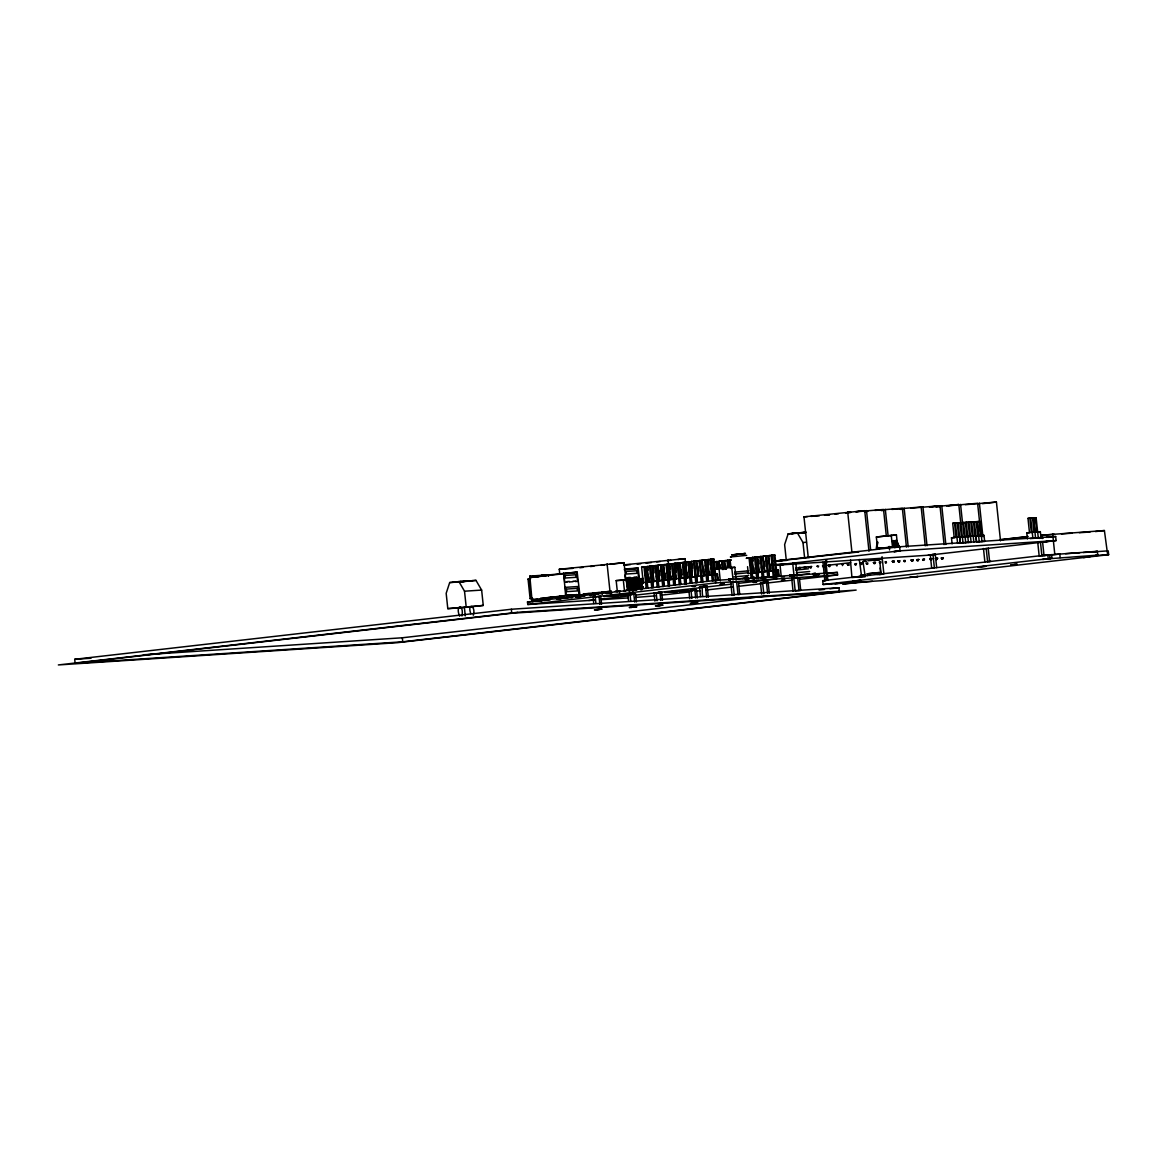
<?xml version="1.0" encoding="UTF-8"?>
<svg xmlns="http://www.w3.org/2000/svg" width="1167" height="1167" viewBox="0 0 1167 1167"><rect width="100%" height="100%" fill="white"/><g stroke="black" fill="none" stroke-linecap="round" stroke-linejoin="round"><path stroke-width="1.5" d="M826.659 560.277L826.294 565.441L850.655 562.669L850.553 560M876.359 548.519C880.852 532.677 873.208 551.612 878.401 548.359M466.567 607.336L483.255 605.425L481.635 590.079L475.976 580.378L449.689 582.552L446.173 593.303L447.792 608.649L464.889 607.526M541.678 599.882L532.371 600.494L531.962 599.75L529.891 576.834L577.169 572.078L580.087 596.6M565.587 594.907L563.617 572.968M624.33 569.759L624.593 568.971L638.145 568.081L640.712 589.773L641.938 589.641L641.529 586.841L640.42 586.972L641.996 586.855M805.886 532.225L788.148 533.844L784.632 544.595L786.252 559.941L809.738 557.49M628.575 601.165L627.904 594.776L635.563 593.974L636.409 601.968M635.563 593.974L629.699 594.587M879.743 561.196L881.129 574.383L883.579 574.004M764.75 577.577L766.019 577.475L764.093 577.636M828.847 573.274C820.532 574.12 831.502 572.997 827.491 573.362M543.749 598.029L546.477 598.263M547.556 598.292L552.75 597.198M566.52 595.622L569.044 595.33L566.578 596.104M765.319 577.548L766.121 577.461M745.407 553.479L731.826 554.909L745.407 553.479L734.816 554.69M746.72 555.332L730.382 556.98L731.286 556.98M747.449 572.807L734.51 574.033M748.689 575.521L733.985 576.921M808.425 568.796L795.5 570.036M809.665 571.509L796.361 572.734M799.512 532.75L791.62 533.567L798.709 532.75M459.623 616.22C454.751 604.652 464.32 603.85 461.928 615.986M465.268 615.855L464.364 607.161L466.275 606.971M470.826 613.74C466.727 602.478 476.326 605.352 473.306 615.228M606.286 593.419L610.195 593.142M603.645 596.454L608.926 596.001L606.446 596.249M606.49 595.987L609.043 595.724L606.519 595.987M609.262 595.812L613.2 595.52M611.668 595.812L609.13 596.089L611.683 595.826M612.019 595.622L619.983 595.01M614.411 595.651L611.989 595.885L617.168 595.462M614.717 595.447L616.074 595.287M614.644 595.724L618.568 595.447M622.624 595.112L621.325 595.258M633.491 594.163L629.888 594.587L633.783 594.163L634.717 602.084M670.004 591.713C662.55 592.442 677.633 591.086 670.369 591.8M668.72 592.092C664.519 592.544 677.312 591.392 670.179 592.063M674.336 591.45L678.246 591.173M734.933 579.43L735.939 579.386M702.651 596.177C701.425 590.152 703.876 584.536 699.514 586.884L700.521 596.468M680.945 590.998L678.406 591.261L683.643 590.823M680.842 591.29C673.199 592.121 694.394 589.86 686.575 590.735M734.699 582.041L736.61 581.881L738.04 594.587L739.732 594.484L738.39 581.691L733.27 582.202M830.452 565.309L828.234 565.528L829.591 565.412M763.349 582.596L764.064 582.479M769.316 593.274L768.149 582.085L764.181 582.537M768.149 582.085L760.49 582.873L761.657 594.061M861.188 563.34L860.108 563.442L862.413 563.194M865.856 563.063L867.752 562.873M794.056 578.278L794.246 578.205M817.6 574.5L818.811 574.368M930.405 559.824L931.558 559.708L930.551 559.824M936.051 559.46L937.189 559.343L936.197 559.445M865.199 576.279L862.953 561.444L865.899 561.021M917.933 576.498L914.403 576.936M696.013 591.071L695.401 591.086M1083.326 552.516L1108.242 550.853L1108.65 554.69L1095.098 555.58L1097.753 555.142L1097.345 551.305L1094.019 551.816M646.766 582.202L641.296 582.756L643.192 582.625M647.218 582.056L647.86 588.183L646.212 588.372L645.57 582.245L655.387 581.21M645.716 582.362L648.706 581.997L646.795 582.114M657.736 565.499L659.311 580.83L651.098 581.647L649.508 566.301L650.661 566.228L652.951 587.628L651.726 587.745L651.069 581.604L655.431 581.239L653.783 581.429L652.63 565.951L659.282 565.236M657.809 580.86L665.219 580.101L663.629 564.682L669.887 564.157L670.427 569.263M686.765 565.674L686.415 562.261L680.157 562.786L681.791 578.132L674.745 578.89L675.401 585.032L673.738 585.221L671.536 563.778L675.401 563.53L669.143 564.055L670.777 579.386L671.9 579.313L662.112 580.378L660.522 565.047L661.674 564.959L663.965 586.359L662.739 586.49L662.083 580.349M665.219 580.101L662.229 580.466M678.625 578.496L677.05 563.15L680.901 562.888L674.643 563.428L676.291 578.759L667.612 579.751L666.036 564.405L669.887 564.157M673.49 579.211L676.233 578.847M680.259 578.263L678.611 578.453L679.252 584.594L680.901 584.404L680.259 578.263L687.246 577.577L684.256 577.942M681.732 578.205L682.549 578.161M685.35 577.709L693.563 576.892M691.272 577.009L689.624 577.198L690.266 583.325L691.914 583.135L691.272 577.009L698.26 576.308L696.276 561.079L697.822 560.816M708.836 559.562L702.184 560.262L703.818 575.608L696.349 576.44L697.005 582.581L695.765 582.698L693.563 561.254L694.715 561.181L696.32 576.513L695.153 576.6M702.286 575.739L700.623 575.929L701.279 582.07L702.928 581.881L702.286 575.739L710.499 574.937L709.317 574.966L707.683 559.635L713.941 559.11L716.232 580.51L718.128 580.378L717.486 574.237L714.35 574.485L712.789 559.183M703.336 560.189L701.775 560.437L703.759 575.681M707.362 575.171L714.773 574.427L715.648 582.96L837.614 574.952L837.337 572.399L715.386 580.407L527.484 601.939L527.761 604.506L594.12 600.144M714.773 574.427L715.561 574.441M712.03 574.791L717.486 574.237M658.465 587.001L656.175 565.601L655.023 565.674L657.225 587.118L658.874 586.928L658.232 580.787M663.965 586.359L663.746 580.159M667.597 579.722L668.239 585.849L669.464 585.732L669.245 579.532M686.415 562.261L682.549 562.509L684.752 583.967L686.415 583.777L685.758 577.636M760.053 572.253L748.032 573.478M757.339 572.443L764.735 571.684L763.16 556.265L766.704 555.915L768.995 577.315M697.005 582.581L696.772 576.367M762.839 571.801L770.249 571.057L768.265 555.813L769.812 555.55M764.312 556.192L762.751 556.44L764.735 571.684M768.353 571.174L775.749 570.415L773.765 555.186L774.917 555.098L777.207 576.498L779.104 576.381L778.462 570.24L775.326 570.488L776.536 570.444M708.019 581.312L705.729 559.912L704.576 559.985L706.779 581.429L708.427 581.239L707.785 575.112M772.758 570.78L778.462 570.24M718.128 580.378L717.063 574.31M763.481 577.942L761.205 556.542L760.053 556.615L762.255 578.059L766.471 577.577M775.486 572.02L776.391 576.556L770.701 577.096M826.849 573.493L825.828 573.551M819.322 574.383L818.446 574.412M815.966 574.675L816.71 574.572L815.514 574.689M565.076 595.622L562.611 596.395L564.128 595.724M747.42 571.013L748.762 570.794L734.772 572.122M808.395 567.016L811.765 566.52L799.614 567.673M807.943 574.091L809.052 573.901L796.259 575.156M803.144 532.765L805.361 532.327L800.489 532.765M608.751 593.157L606.432 593.39M609.057 593.23L611.552 592.982L610.356 593.084M617.445 595.535L619.91 595.272M856.563 563.603L854.74 563.792M662.55 600.305L661.704 592.325L656.19 592.821L659.924 592.5L654.06 593.113L654.891 601.107M862.223 563.223L861.334 563.282M704.182 586.418L703.205 586.534M669.843 592.019L668.545 592.165M683.599 591.115L681.134 591.363M794.406 575.594L793.239 575.754L795.15 575.594M796.915 575.389L796.375 575.389M903.681 560.554L905.14 560.437M763.174 582.625L763.904 582.552C759.075 583.033 767.857 582.041 764.56 582.479M596.556 609.612L594.411 609.903L602.07 609.101L596.235 609.728L598.117 609.553M599.94 609.349L598.379 609.451M634.775 607L631.07 607.38L636.905 606.767L629.261 607.555L631.391 607.263M729.886 567.614L731.738 567.352L733.08 580.13M816.681 574.572L816.477 574.587M601.574 604.316L600.728 596.322L593.069 597.125L593.74 603.514M627.904 594.776L633.871 594.091M732.876 582.202L730.746 582.493L732.088 595.272L734.218 594.995L732.876 582.202L736.698 581.808L733.664 582.158M705.028 586.374L707.158 586.082L708.34 597.271M661.704 592.325L654.06 593.113M689.726 598.759L688.895 590.765L691.024 590.487L696.539 589.977L697.385 597.971M696.539 589.977L688.895 590.765M760.49 582.873L766.442 582.187L767.623 593.376M793.064 591.275L791.722 578.482L797.674 577.811L799.016 590.59L800.722 590.473L799.38 577.694M882.019 559.183L880.691 559.343L882.062 559.401M798.593 532.983L797.207 533.188L799.016 533.056M459.419 581.779L472.65 580.67L465.866 581.312M799.993 567.322L798.87 567.454M805.638 566.958L804.238 567.104M818.738 566.097L816.827 566.272L817.615 566.214M843.201 564.492L842.078 564.609M848.934 564.113L847.038 564.288L847.811 564.23M735.283 579.153L748.062 577.898L742.577 578.613M885.053 561.765L886.322 561.677M796.973 575.375L794.377 575.594M1049.075 554.952L1050.431 554.748L1048.579 554.879M913.703 576.863L909.822 577.329L917.933 576.483M778.622 560.685L776.901 560.933L777.835 560.889M779.045 564.755L777.324 565.003L784.983 564.186L777.382 565.003L784.91 564.215L779.95 564.653M544.405 576.046L544.318 575.273L533.64 576.542L533.713 577.3M541.459 575.929L548.811 575.068M535.434 577.096L538.891 576.688M632.076 590.021L633.958 589.846L632.777 589.846M632.339 592.588L633.666 592.486M658.917 592.646L659.866 592.515L658.013 592.661M693.329 588.576L694.642 588.489M803.975 532.531L802.079 532.75M804.326 532.604L806.222 532.385M458.981 581.72L461.257 581.414L457.449 581.735M465.516 581.239L460.542 581.779M778.199 560.743L784.545 560.131L780.971 560.437M894.185 547.454L900.355 546.885L896.971 547.133M795.748 568.125L797.557 567.906M874.477 560.393L879.247 559.766L875.863 559.97M837.308 564.886L836.156 565.003M703.905 586.447C708.413 585.907 699.558 586.928 703.088 586.476M764.881 582.435L765.669 582.362M858.766 551.962L808.25 557.418L803.975 516.835L864.718 510.694L868.992 551.291M824.515 515.303L829.752 514.705L826.294 515.187M835.003 514.107L838.489 513.699M855.98 511.7L864.718 510.694M856.009 511.788L883.536 509.468L886.322 535.93M864.309 511.671L867.825 511.35M874.798 510.46L902.354 508.228L906.438 547.06M881.377 510.635L884.863 510.227M891.865 509.425L921.171 506.989L925.241 545.82M900.195 509.395L903.71 509.075M910.683 508.199L939.989 505.763L944.059 544.581M929.486 506.959L939.989 505.763M929.53 507.047L958.793 504.523L960.835 523.939M936.065 507.134L939.566 506.726M946.554 505.924L958.793 504.523M948.333 505.807L977.61 503.283L980.586 531.525M965.372 504.698L996.428 502.058L1000.513 540.875M982.439 503.663L996.428 502.058M955.102 537.447L954.198 537.506L952.71 523.297L955.423 523.035L957.582 543.238L971.119 542.349L968.975 522.145L968.085 522.203L969.573 536.412L967.749 536.616M963.008 542.888L960.849 522.685L955.423 523.122L956.313 523.064M972.578 521.999L960.835 522.772L961.739 522.714M559.635 572.895L559.256 569.277L624.053 562.684L625.95 580.728M977.99 521.649L968.96 522.232M981.972 541.634L979.813 521.43L973.497 521.853L974.985 536.061M579.766 567.76L583.31 567.352M590.4 566.549L593.945 566.141M601.034 565.324L604.564 564.916M609.889 564.317L624.053 562.684M475.976 580.378L461.665 581.764M1027.412 538.921L1026.77 532.838L1029.469 532.663L1027.996 518.367L1030.709 518.09L1032.197 532.385M623.776 564.872L685.044 558.687L685.423 562.29M1038.294 537.943L1036.136 517.74L1030.709 518.177L1031.599 518.119M529.964 577.65L529.803 576.119L530.795 576.775M637.197 564.172L640.741 563.763M646.066 563.15L651.376 562.538M656.685 561.925L660.23 561.531M667.32 560.714L670.865 560.306M677.954 559.489L685.044 558.687M541.546 575.346L542.538 576.002M876.344 536.995L896.431 534.938L897.642 546.448L882.733 548.154L877.555 548.49L876.344 536.995L896.431 534.938M529.628 577.621L563.355 573.756M567.191 582.07L564.697 582.245L564.04 573.712M564.74 573.508L577.169 572.078M563.807 573.741L576.921 572.866M528.053 579.065L528.972 578.963L531.029 598.511L530.11 598.627L528.053 579.065L530.445 578.861L530.314 577.577M529.526 578.963L530.445 578.861M643.25 582.552L641.617 567.206L648.269 566.506M653.783 565.864L647.116 566.578L648.764 581.91L649.888 581.837L648.283 582.07L646.722 566.754M660.843 565.134L664.388 564.784L658.13 565.309L659.763 580.655M688.428 577.417L687.305 577.49L685.656 562.158L689.201 561.808L691.491 583.208M693.986 576.819L692.323 577.009L691.17 561.531L696.276 561.079M701.775 560.437L696.67 560.889L698.318 576.235M653.374 566.053L649.829 566.403M658.888 565.412L655.329 565.762L655.694 569.175M689.522 561.91L691.914 561.633L690.762 561.706L692.352 577.052L693.534 576.965M697.428 561.006L693.884 561.356L694.248 564.755M702.928 560.364L699.383 560.714M713.941 559.11L710.397 559.46M625.016 569.715L637.897 568.869M631.055 568.898L638.145 568.081M714.146 567.06L713.606 561.94L717.151 561.59L717.865 568.417M723.555 569.481L722.65 560.962L719.105 561.312L719.835 568.125M725.524 569.204L724.619 560.685L728.164 560.335L728.879 567.147M751.081 577.796L750.6 573.187L754.903 572.793L753.313 573.012L752.146 557.52L755.691 557.17L757.981 578.569M761.205 556.542L757.646 556.892L759.294 572.224L760.417 572.166M774.494 576.673L772.204 555.288L768.659 555.638L770.308 570.969M719.864 561.415L716.319 561.765L717.472 561.692M722.183 564.536L721.819 561.137L725.363 560.787L724.211 560.86L725.101 569.379M727.333 560.496L730.878 560.145L729.725 560.233L730.425 567.045M749.345 557.972L752.89 557.622L753.255 561.035M758.404 556.995L754.859 557.345L756.012 557.272M760.724 560.131L760.359 556.717L763.904 556.367M769.418 555.74L765.873 556.09L767.025 556.003M774.917 555.098L771.372 555.448L772.525 555.375M566.899 581.589L569.394 581.414M573.012 581.181L575.491 581.006M952.126 543.866L951.484 537.783L959.653 536.98L960.295 543.063L958.136 522.86L957.246 522.918L958.734 537.126M958.253 537.272L965.08 536.616M965.036 536.762L970.492 536.266M575.316 581.545L577.811 581.37M978.617 535.726L973.176 536.266L975.918 535.901L976.56 541.999L984.656 541.459L984.029 535.376L956.021 537.301L954.533 523.093L955.423 523.035M977.217 536.018L984.029 535.376M877.555 548.49L897.642 546.448M892.259 540.744L894.039 546.623L892.259 540.744L893.718 540.657L896.081 546.462L893.718 540.657M895.118 540.569L896.898 546.433L895.118 540.569L896.592 540.467L898.94 546.273L896.592 540.467M627.89 577.577L630.37 577.402M625.906 578.219L627.934 578.088M633.987 577.184L636.467 577.009M772.16 561.371L899.64 546.769L1055.654 536.528L1056.106 540.584L928.611 555.186L772.583 565.441L772.16 561.371L777.601 561.021M636.292 577.548L638.787 577.373M1026.77 532.838L1040.351 531.671L1040.993 537.768L1030.14 538.614M617.358 591.8L616.176 580.612L626.577 579.576L627.656 589.802L626.052 589.991M726.078 568.139L715.473 568.913M731.301 567.702L734.86 567.293L736.202 580.072M566.126 595.856L565.47 587.337M565.236 587.351L578.351 586.49M772.583 565.441L900.063 550.824L1056.106 540.584M999.856 539.723L1028.171 536.484M1000.805 539.752L1027.354 536.718M1042.233 538.585L1041.883 535.172L1104.405 530.547L1107.643 554.748M667.728 579.839L670.325 579.576L668.735 564.23M706.283 575.419L710.047 575.083L709.696 571.67M1039.928 537.958L1043.546 537.535M1095.419 531.568L1104.405 530.547M1039.505 538.366L1043.094 537.958M1048.477 537.345L1055.654 536.528M531.583 598.525L532.502 598.423L533.407 601.574M753.97 567.848L754.509 572.968L750.731 573.303L749.039 557.884L750.498 557.899M447.792 608.649L483.255 605.425M541.08 600.64L540.846 598.335L548.796 597.46L549.059 600.013L544.522 600.451M550.226 599.882L549.963 597.314L560.218 596.337L555.404 596.891M560.539 598.7L559.649 596.177L567.614 595.301L567.877 597.854M568.344 595.199L570.823 595.024M635.402 590.385L635.111 587.57L636.307 587.439L635.563 578.992M636.686 587.468L640.581 587.161M531.962 599.75L543.764 598.394M553.377 597.154L546.039 598M566.316 595.666L572.195 594.995L572.443 597.3M567.658 595.812L574.66 594.776M537.593 599.24L532.283 599.765L532.488 601.691M541.503 598.802L543.807 598.54M562.611 596.395L560.32 596.658L564.274 596.395M574.441 594.805L576.921 594.63M611.479 593.784L611.216 591.231L583.135 594.003L589.306 593.595M639.02 587.512L643.265 587.22M576.294 597.344L576.075 595.185L573.799 595.885M578.613 595.564C564.945 595.593 588.226 594.514 579.78 595.33M592.398 593.39L599.24 592.603M602.668 592.209L611.216 591.231M630.384 589.014L628.911 589.145L633.593 589.189M632.018 588.795L633.418 588.679L632.018 588.795L632.266 591.129M532.371 600.494L542.495 599.327M584.667 596.22L584.536 594.951L576.717 595.695L576.848 596.964L579.24 596.745L579.109 595.462L579.065 596.76M589.875 594.178L590.006 595.447L589.875 594.178L595.403 593.595L595.535 594.878M616.468 591.231L617.11 591.581L615.33 591.304L617.066 591.158M619.327 591.333L618.174 591.406L618.802 590.91M627.365 579.532L628.444 589.758L635.825 589.043M576.936 595.929L579.591 595.695L579.722 596.964M581.997 595.374L580.597 595.272M581.356 595.418L584.375 595.214L583.529 595.01L583.66 596.293M591.45 594.266L594.601 593.901M630.676 579.313L631.741 589.539L635.811 589.116M541.503 600.48L536.98 600.947L539.665 600.976M559.927 598.744L558.905 598.554L572.457 597.562M728.719 579.095L729.039 580.364L728.719 579.095L731.111 578.876L728.937 579.343L729.74 579.036M558.935 598.802L561.867 598.467M624.287 591.158L625.658 590.998M581.283 596.454C580.816 593.23 582.45 597.781 579.911 596.614L580.728 596.556M590.006 595.447C592.544 596.629 590.91 592.077 591.377 595.287M728.85 580.378C731.417 581.545 729.783 576.994 730.236 580.218M752.248 578.876L752.117 577.592L754.509 577.373L754.641 578.642M747.784 558.074L746.632 558.162L750.191 557.811L752.336 577.84L753.707 577.68M745.275 579.459L748.193 579.503M527.761 604.506L715.648 582.96M760.096 578.263L766.704 577.359M770.949 577.023L776.361 576.396M789.826 576.367L789.694 575.098L791.08 574.937L791.401 576.206M792.218 576.148L792.087 574.864L789.913 575.331L791.299 575.185M813.224 574.864L813.093 573.595L815.485 573.362L815.616 574.645M74.717 659.297L511.336 609.247L838.956 587.745L839.379 591.742L402.746 641.792L75.126 663.294L74.717 659.297L90.997 658.232M588.737 600.494L594.163 599.882M599.575 599.255L628.488 595.943M635.709 595.112L731.461 584.142M738.696 583.31L776.638 578.963L775.486 567.877M814.26 574.806L819.409 574.368M826.615 573.624L837.337 572.399M655.139 595.87L635.373 597.431M660.551 595.258L689.464 591.932M696.684 591.115L700.302 590.692M705.729 590.079L732.818 586.972M738.244 586.345L761.73 583.66M767.157 583.033L792.437 580.13M799.672 579.299L837.614 574.952M75.126 663.294L511.759 613.258L839.379 591.742M867.373 575.608L867.198 573.814L876.825 572.72L879.422 572.545L879.612 574.339L877.015 574.5L876.825 572.72M867.198 573.814L879.422 572.545M860.575 575.667L864.98 575.156M822.691 580.685L1047.835 554.879L1048.229 558.701L823.1 584.507L822.691 580.685L826.484 580.437L826.09 576.819M1060.161 554.048L1044.027 555.623L1042.598 541.999M834.988 583.806L837.979 583.471M859.204 582.143L842.676 584.04L872.42 581.283M1108.65 554.69L882.398 580.626L823.1 584.507M143.497 654.775L402.323 637.78L768.586 595.812M819.103 590.021L824.515 589.393M829.927 588.781L838.956 587.745M456.385 581.852L453.088 582.26L456.91 581.954M1047.835 537.36L1050.927 536.966L1046.347 537.374M817.979 567.177L818.125 567.162M836.797 565.951L836.943 565.937M842.443 565.572L842.589 565.557M609.582 593.434L611.42 593.259L610.224 593.361M923.666 559.226L924.6 559.11L922.586 559.343M1048.185 555.054L1042.262 555.594L1046.113 555.273M548.49 574.995L548.578 575.769L548.49 574.995L535.901 576.381L535.974 577.154M541.999 575.987L549.19 575.2M867.723 560.816L873.981 560.145M779.527 560.583L784.545 560.131L779.002 560.787M596.614 594.12C590.735 594.834 602.697 593.463 596.658 594.207M692.673 590.342L690.704 590.59L692.585 590.429M692.76 590.4L694.759 590.152L690.733 590.575L694.686 590.152L692.848 590.312M880.151 562.056C876.723 562.465 883.492 561.692 880.006 562.115M794.873 575.535L796.419 575.389M615.899 595.345L622.638 594.834M621.471 594.937L618.729 595.374M707.158 586.082L699.514 586.884M799.016 590.59L795.194 590.983L793.852 578.205M714.16 568.679L734.86 567.293M775.151 564.682L779.95 564.186L781.292 576.965L784.487 576.761M1046.566 555.069L1097.345 551.305M1046.959 558.905L1097.753 555.142M1046.522 559.11L1042.656 559.431L1050.825 558.585L1048.973 558.716M896.475 547.338L894.593 547.527M779.483 560.729L780.475 560.641M897.394 551.189C908.262 550.24 886.03 552.341 896.898 551.393M1047.266 541.532C1036.5 542.465 1058.644 540.379 1047.776 541.328M804.515 567.074L805.259 566.958M931.893 554.602C941.842 553.785 924.176 555.332 929.282 555.011M930.172 554.938L931.149 554.836M550.284 598L549.044 597.592M471.322 606.636L472.372 606.534M471.176 606.694L470.126 606.782M801.744 574.791L798.316 575.127M693.796 586.228C687.99 586.753 699.864 585.615 694.073 586.126M734.437 582.143L733.43 582.245M605.002 596.279L606.067 596.177M613.361 595.462L614.425 595.36M604.827 596.352L603.777 596.439M754.772 582.231C749.112 582.727 760.826 581.618 755.049 582.129M657.75 592.778L655.869 592.938L656.744 592.865M783.378 580.218C789.184 579.707 777.31 580.83 783.115 580.32M674.103 591.8L672.936 591.902L678.173 591.45L672.98 591.625L675.518 591.348M856.432 576.848C867.912 575.856 845.944 577.884 854.857 577.169M1086.958 557.009C1097.841 556.046 1075.58 558.162 1086.448 557.213M1013.729 564.697C1002.978 565.645 1025.107 563.544 1014.24 564.492M659.355 605.454L663.046 605.104L655.402 605.892C670.675 604.418 651.74 606.184 659.092 605.556M703.336 575.754L704.576 575.637M688.472 577.461L686.823 577.65L685.262 562.334M666.036 580.043L664.796 580.174L663.235 564.857M659.297 580.801L660.522 580.685M764.327 571.742L765.552 571.626M769.826 571.115L771.051 570.999M714.992 580.626L716.232 580.51M775.982 576.629L777.207 576.498M805.711 532.59L803.946 532.75M815.821 574.675L814.61 574.704L814.464 573.435L814.799 574.704M765.027 582.377L766.354 582.26M866.337 561.225L863.026 561.473M611.698 595.535L609.291 595.812M460.994 607.292L458.835 607.526M675.824 591.436L678.217 591.173M878.984 574.66L880.735 574.558M711.637 574.675L712.293 580.801L713.518 580.685L711.228 559.285L710.076 559.358L711.666 574.704L712.847 574.631M772.204 555.288L771.051 555.361L772.642 570.707L773.823 570.619M706.152 575.331L707.333 575.258M766.704 555.915L765.552 555.988L767.142 571.334L768.324 571.247M761.628 571.961L762.81 571.888M755.691 557.17L754.538 557.257L756.128 572.589L757.31 572.516M760.009 572.341L758.842 572.413L757.252 557.067L758.798 556.819M684.139 577.855L685.321 577.782M673.126 579.124L674.307 579.036M656.598 581.02L657.78 580.933M648.298 582.1L649.479 582.027L648.94 576.906M803.975 516.835L807.389 516.602M810.788 516.383L819.307 515.829M788.148 533.844L798.418 533.173M960.849 522.685L959.945 522.743L961.448 536.951M967.151 522.349L965.372 522.378L966.859 536.587M979.813 521.43L978.909 521.489L980.411 535.697M1030.709 518.09L1029.819 518.148L1031.307 532.356L1040.351 531.671M1036.136 517.74L1035.246 517.798L1036.734 532.006M952.71 523.297L953.614 523.239M958.136 522.947L959.026 522.889M963.548 522.597L964.438 522.539M1027.996 518.367L1028.9 518.308M1034.327 517.944L1033.422 518.002L1034.91 532.21M797.324 532.794L802.984 542.495L806.412 542.276M892.303 541.255L893.776 541.167M895.177 541.08L896.65 540.977M951.484 537.783L954.183 537.608M1041.883 535.172L1054.37 534.355M1061.503 533.888L1072.21 533.188M1079.344 532.721L1090.051 532.006M894.039 546.623L896.081 546.462M896.898 546.433L898.94 546.273M559.256 569.277L572.837 568.387M623.63 565.061L630.413 564.609M879.218 548.33L881.26 548.169M704.883 560.087L708.442 559.737L708.967 564.857M760.359 556.717L761.511 556.644M691.17 561.531L692.323 561.458M752.146 557.52L753.298 557.447M685.656 562.158L686.809 562.086M689.201 561.808L688.049 561.881L689.639 577.227M752.89 557.622L751.752 557.709L753.328 573.041M680.157 562.786L681.309 562.713M746.238 558.337L747.391 558.264M674.643 563.428L675.795 563.34L676.335 568.46M669.143 564.055L670.296 563.982M731.271 559.97L730.119 560.043L731.038 568.577M663.629 564.682L664.782 564.609M724.619 560.685L725.772 560.598M728.485 560.423L727.012 560.408L727.712 567.22M722.65 560.962L721.498 561.035L722.388 569.554M717.151 561.59L715.998 561.663L716.698 568.489M720.258 561.239L718.712 561.487L719.412 568.314M721.819 561.137L722.971 561.064M713.606 561.94L714.758 561.867M641.617 567.206L642.769 567.133M644.315 567.031L647.875 566.681L648.225 570.094M529.803 576.119L542.465 575.243M544.318 575.273L544.055 576.06M529.891 576.834L539.183 576.221M449.689 582.552L456.53 582.114M781.234 560.787L786.675 560.423M792.524 563.501L795.836 563.282L797.178 576.075M714.525 568.796L726.749 567.993M850.655 562.669L851.939 577.505L855.178 577.3M569.219 581.954L573.055 581.691M630.195 577.942L634.046 577.694M622.551 580.014L643.338 578.482M616.176 580.612L628.882 579.911M636.876 579.211L641.69 578.905M458.864 581.502L464.524 591.202L481.635 590.079M1065.5 553.698L1079.752 552.75M987.399 561.59L990.914 561.356M753.123 577.534L753.269 578.803M754.509 577.373L754.466 578.657M789.694 575.098L790.03 576.352M792.087 574.864L792.043 576.162M813.093 573.595L813.428 574.85M814.114 573.522L814.245 574.806M815.485 573.362L815.441 574.66M813.953 573.785L814.697 573.683M745.538 579.401L749.141 579.138M641.529 586.841L643.105 586.738M635.111 587.57L642.025 587.118L636.336 587.687L637.911 587.585L637.138 578.89M791.722 578.482L793.414 578.38M627.656 589.802L626.125 579.605M629.64 589.671L629.13 579.415M635.125 589.612L634.104 589.948M618.131 590.983L619.94 590.823L619.502 593.055M860.458 575.316L864.937 575.025M567.614 595.301L567.264 597.898M572.195 594.995L571.83 597.592M592.267 593.945L590.064 594.411L590.881 594.105M593.142 595.097L593.011 593.828L593.332 595.082M594.018 593.755L593.638 595.141M594.324 593.813L594.659 595.082M595.403 593.595L595.36 594.893M559.649 596.177L560.496 598.89L556.644 599.138L556.382 596.585M576.075 595.185L575.973 597.358M592.953 593.974L594.353 594.061M578.876 595.126L578.905 597.023M582.173 595.112L582.304 596.381M584.536 594.951L584.477 596.235M530.11 598.627L532.502 598.423M548.796 597.46L548.461 600.057M549.963 597.314L553.8 597.066M576.119 595.622L577.198 595.549M583.164 595.112L583.296 596.381M858.416 577.082L861.654 576.877L859.277 559.431M579.591 595.695L579.547 596.979M860.648 577.111L865.126 576.804M540.846 598.335L541.721 600.859M548.855 597.971L552.808 597.708M578.219 596.804L579.24 596.745M558.905 598.554L559.897 598.481M536.995 601.151L541.517 600.742M527.484 601.939L540.117 601.136M601.297 599.678L628.196 597.912M686.342 590.648L681.105 591.1M766.048 557.782L766.413 561.196M761.453 566.943L762.007 572.049M755.589 564.157L755.953 567.57M749.71 561.385L750.075 564.799M747.551 566.681L748.28 573.493M727.683 563.909L728.048 567.322M711.301 567.979L711.666 571.392M705.437 565.193L705.802 568.606M699.558 562.421L699.923 565.835M694.963 571.567L695.328 574.981M689.099 568.796L689.464 572.209M683.235 566.024L683.599 569.423M677.356 563.238L677.91 568.358M678.64 575.171L679.004 578.584M672.761 572.399L673.126 575.798M666.897 569.613L667.261 573.026M661.018 566.841L661.572 571.947M656.423 575.987L656.788 579.401M650.559 573.216L650.923 576.629M644.68 570.444L645.234 575.55M1059.753 553.771L1060.161 557.607M1052.663 533.946L1054.808 554.398M1051.555 554.573L1051.963 558.409M1049.644 554.704L1050.037 558.541M1040.453 542.115L1041.883 555.74L1039.17 555.93L1037.74 542.29M1035.581 538.118L1033.422 517.915L1032.532 517.973L1034.02 532.181M1032.241 532.21L1032.883 538.293M988.186 547.965L989.616 561.604M986.188 548.33L987.618 561.969M979.39 503.167L982.92 536.703M983.475 548.505L984.904 562.144M979.259 541.824L977.1 521.62L978.588 535.916M976.21 521.678L977.698 535.872M974.387 521.795L976.531 541.999M971.688 521.97L973.847 542.174M970.784 522.028L972.286 536.236M966.261 522.32L968.42 542.524M965.722 542.713L963.563 522.51L962.658 522.568L964.146 536.762M960.572 504.407L962.615 523.823M941.754 505.647L945.839 544.464M935.248 554.033L936.678 567.673M932.958 554.427L934.402 568.066L931.689 568.241L930.435 556.309M922.951 506.872L927.021 545.704M904.133 508.112L908.203 546.944M899.64 546.769L900.063 550.824M891.252 535.274L892.463 546.783M885.315 509.352L888.102 535.813M889.21 546.404L889.575 549.934M882.062 556.688L883.857 573.726M880.108 567.993L880.633 572.939M866.497 510.577L870.582 549.409M869.794 573.653L869.984 575.433M847.68 511.817L851.954 552.414M825.74 560.204L827.855 580.276M824.573 562.348L825.711 573.201M822.939 562.158L824.909 581.02M802.984 542.495L804.603 557.841M792.714 563.34L794.056 576.133M790.847 576.308L790.54 575.039L790.672 576.323M778.039 570.313L778.681 576.44M772.627 570.663L773.269 576.804M770.308 564.259L770.847 569.365M768.761 571.101L769.418 577.242M767.113 571.29L767.755 577.432M764.443 561.473L764.983 566.593M763.262 571.742L763.904 577.869M762.62 582.596L763.802 593.77M758.769 560.408L759.119 563.821M757.748 572.37L758.404 578.511M756.099 572.559L756.741 578.701M753.824 578.701L753.488 577.432L753.619 578.715M752.248 572.997L752.73 577.607M747.07 576.702L747.391 579.766M746.647 576.761L746.968 579.839M745.407 576.892L745.742 579.955M725.903 565.893L726.268 569.306M720.214 564.828L720.579 568.227M718.974 568.183L720.316 580.976M703.832 568.898L704.357 574.004M705.466 586.199L706.648 597.387M702.505 581.939L700.215 560.539L699.062 560.627L700.652 575.973M697.968 566.112L698.493 571.232M692.104 563.34L692.629 568.446M694.846 590.079L695.692 598.073M691.024 590.487L691.856 598.467M687.494 572.486L688.019 577.607M683.702 562.436L685.992 583.836M681.63 569.715L682.155 574.82M678.202 563.077L680.478 584.463M675.751 566.929L676.291 572.049M672.688 563.705L674.978 585.105M671.142 576.09L671.506 579.488M668.064 559.795L668.633 565.207M669.464 585.732L667.188 564.332M665.278 573.303L665.817 578.424M659.413 570.532L659.953 575.637M660.011 592.428L660.858 600.422M653.549 567.76L654.089 572.866M656.19 592.821L657.021 600.815M652.732 581.414L653.374 587.555M647.452 588.256L645.161 566.856L644.009 566.929L645.584 582.275M642.273 578.54L642.813 583.66M641.704 578.584L642.244 583.704M641.719 582.683L641.938 588.883L641.019 578.628M640.45 578.672L641.339 587.191M639.954 578.701L640.858 587.22M638.918 578.774L639.822 587.293M637.663 568.898L638.553 577.402M638.349 578.803L639.253 587.322M637.707 578.847L638.612 587.366M636.759 578.905L637.649 587.439M636.19 578.949L637.08 587.468M636.307 587.439L636.598 590.254M635.111 579.022L636 587.541M634.542 579.051L635.432 587.57M633.973 579.095L634.877 587.614M633.521 579.124L634.6 589.35L632.952 579.153M632.237 579.211L633.316 589.437M631.683 579.24L632.922 591.042M631.245 579.27L632.31 589.495M630.165 579.343L631.23 589.568L629.596 579.372M628.561 579.445L629.874 591.392M630.049 594.484L630.72 600.874M627.934 579.488L629.159 591.479M624.899 575.039L625.454 580.335M623.295 579.795L624.476 590.983M607.088 563.807L610.122 592.676M601.953 591.844L602.216 594.397M599.036 596.439L599.882 604.418M595.214 596.833L595.885 603.222M594.382 593.667L594.455 595.097M593.843 593.77L594.149 595.039M576.688 572.895L577.577 581.399M578.117 586.52L579.007 595.01L576.702 594.645M578.569 595.753L578.715 597.037M578.088 595.535L578.351 597.125M576.906 595.681L577.038 596.95M547.454 600.115L548.432 599.794L540.117 600.961M536.309 576.323L536.382 577.096M534.603 576.44L534.69 577.213M511.336 609.247L511.759 613.258M464.524 591.202L466.144 606.548M402.323 637.78L402.746 641.792M707.29 559.81L708.865 575.156M679.748 562.975L681.338 578.307M674.249 563.603L675.839 578.949M652.222 566.126L653.812 581.472M978.296 567.074L986.29 566.258L978.296 567.074M620.202 595.345L625.381 594.659L620.202 595.345M625.643 594.732L628.123 594.47L625.643 594.732M664.679 592.428L667.174 592.18L664.679 592.428M798.797 568.46L799.92 568.358L798.797 568.46M720.331 584.463L724.313 584.069L720.331 584.463M804.442 568.096L805.566 567.979L804.442 568.096M810.19 567.716L811.298 567.6L810.19 567.716M822.545 565.893L824.777 565.674L822.545 565.893M823.187 566.87L824.296 566.754L823.362 566.841M828.935 566.491L830.043 566.374L828.993 566.476M847.753 565.251L848.861 565.134L847.753 565.251M855.178 564.77L856.286 564.653L855.236 564.755M860.823 564.39L861.946 564.274L860.896 564.39M866.556 564.011L867.679 563.909L866.556 564.011M873.339 562.552L875.571 562.334L873.47 562.538M873.995 563.53L875.104 563.413L874.054 563.515M879.641 563.165L880.764 563.048L879.699 563.15M885.374 562.786L886.497 562.669L885.549 562.757M892.157 561.327L894.389 561.094L892.288 561.312M897.802 560.948L900.034 560.729L897.934 560.933M892.813 562.29L893.922 562.173L892.813 562.29M692.119 603.339L690.237 603.558L697.895 602.755L692.119 603.339M898.459 561.925L899.567 561.808L898.459 561.925M904.192 561.546L905.315 561.429L904.265 561.531M910.975 560.087L913.207 559.868L910.975 560.087M916.62 559.722L918.852 559.489L916.62 559.722M911.617 561.064L912.725 560.948L911.617 561.064M917.277 560.685L918.385 560.568L917.277 560.685M929.793 558.847L932.025 558.628L929.793 558.847M923.009 560.306L924.133 560.204L923.082 560.306M935.438 558.482L937.67 558.264L935.438 558.482M941.171 558.103L943.388 557.87L941.302 558.089M941.827 559.081L942.951 558.964L941.886 559.066M852.698 581.166L860.648 580.364L852.698 581.166M703.351 586.986L703.38 587.001M850.728 512.298L845.491 512.911L850.758 512.386M597.227 593.376L598.379 593.303L597.227 593.376M517.258 612.339L58.35 664.942L397.261 642.696L856.155 590.094L517.258 612.339M575.739 574.762L565.12 575.462L565.397 578.015L576.017 577.315L575.739 574.762M636.715 570.765L626.11 571.451L626.373 574.018L636.992 573.318L636.715 570.765M577.169 588.372L566.549 589.072L566.826 591.625L577.446 590.94L577.169 588.372"/></g></svg>
